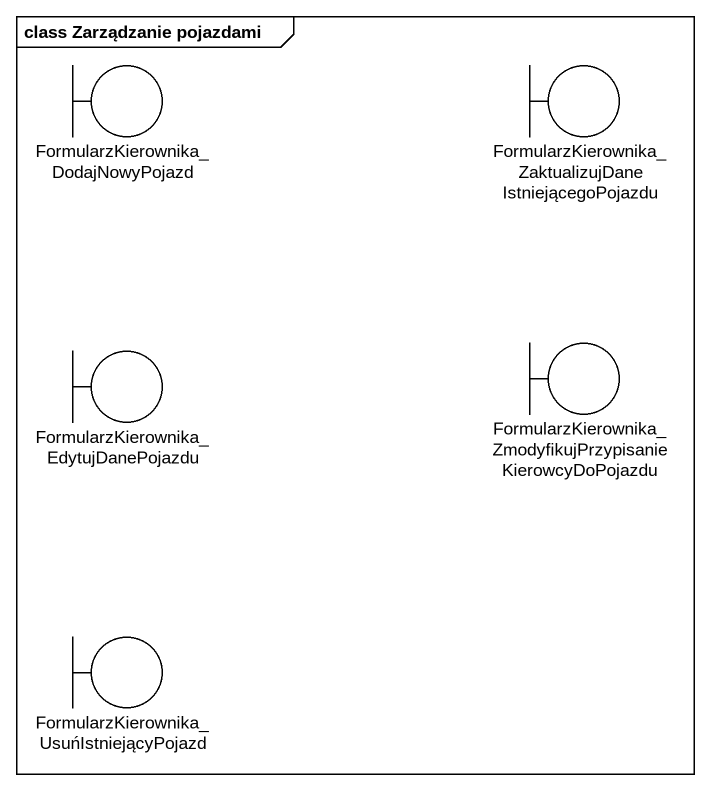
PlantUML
@startuml
mainframe class Zarządzanie pojazdami
boundary "FormularzKierownika_DodajNowyPojazd" as FormularzKierownika
boundary "FormularzKierownika_ZaktualizujDaneIstniejącegoPojazdu" as FormularzKierownika_2
boundary "FormularzKierownika_EdytujDanePojazdu" as FormularzKierownika_3
boundary "FormularzKierownika_ZmodyfikujPrzypisanieKierowcyDoPojazdu" as FormularzKierownika_4
boundary "FormularzKierownika_UsuńIstniejącyPojazd" as FormularzKierownika_5
@enduml
